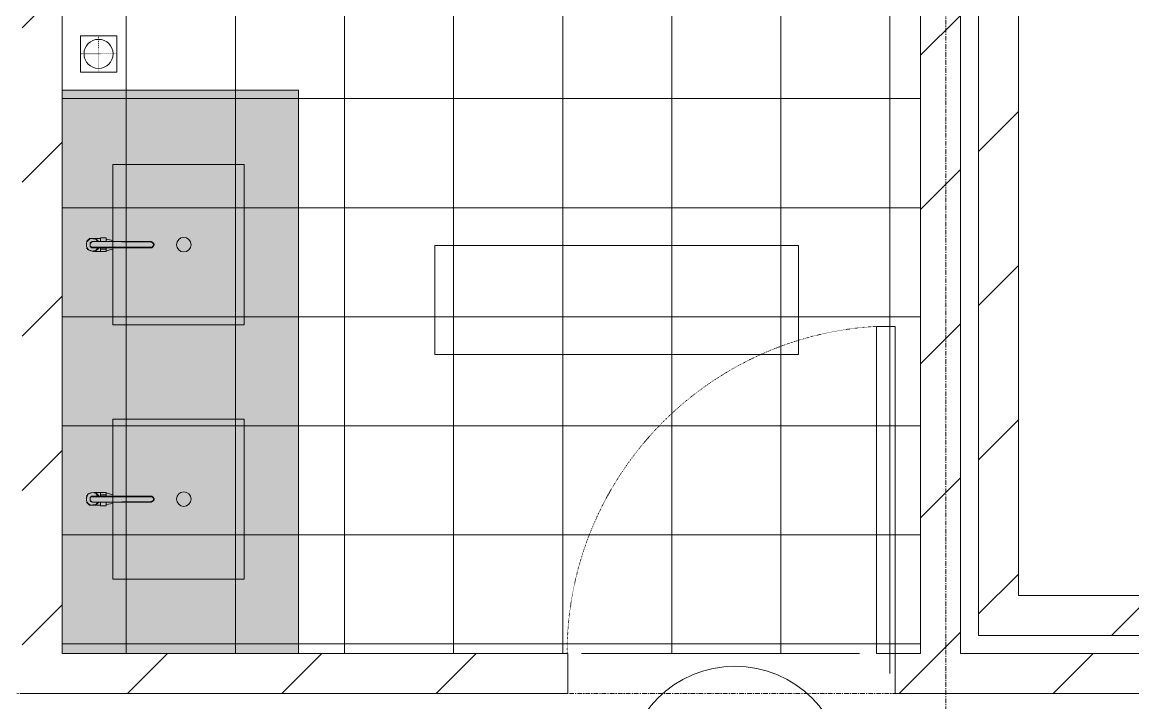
# Model space of a CAD drawing. Header units: millimetres. Extents: x -3370 to 37592, y -25802 to 13127.
# Drawn here: x 20414 to 23468, y 738 to 2611 of the extents above; entities that cross this region are included whole.
import ezdxf

# ---------------------------------------------------------------- set-up
doc = ezdxf.new("R2010")
doc.units = ezdxf.units.MM
for name, pattern in [('Dot - Tight', [1, 0, -1]), ('Grid Line', [22.225, 12.7, -3.175, 3.175, -3.175]), ('T-swing', [1.2, 0, -0.6, 0, -0.6])]:
    doc.linetypes.add(name, pattern=pattern)
for name, color, linetype, lineweight in [('A-ANNO-NOTE', 131, 'Continuous', 9), ('A-AREA-PATT', 32, 'Continuous', 9), ('A-DETL-GENF', 92, 'Continuous', 9), ('A-DETL-HDLN', 90, 'Dot - Tight', 9), ('A-DETL-THIN', 151, 'Continuous', 9), ('A-DOOR', 31, 'Continuous', 9), ('A-DOOR-IDEN', 31, 'Continuous', 9), ('A-WALL', 113, 'Continuous', 18), ('A-WALL-PATT', 111, 'Continuous', 18), ('LG Furniture_dwg _2_', 8, 'Continuous', 9), ('S-GRID', 1, 'Continuous', 9), ('图层 01', 7, 'Continuous', 9)]:
    doc.layers.add(name, color=color, linetype=linetype, lineweight=lineweight)
pattern_1 = [(45, (0, 0), (-212.132, 212.132), [])]

# ---------------------------------------------------------------- blocks, each defined once
blk = doc.blocks.new('M_Single-Flush - 900 x 2400mm In-1960867-Lower Ground Floor')
at = {"layer": 'A-DOOR'}
for p, q in [((399, 55), (399, 955.2)), ((450, 955.2), (399, 955.2)), ((450, 55), (450, 955.2)), ((450, 55), (399, 55))]:
    blk.add_line(p, q, dxfattribs=at)
at = {"layer": 'A-DOOR', "linetype": 'T-swing'}
blk.add_arc((450, 55), 901.7, 93.2424, 180, dxfattribs=at)
blk = doc.blocks.new('LG Furniture_dwg _2__LG Furniture_dwg _2__LG Furniture_dwg_A$C392C6697-1786691-Lower Ground Floor-2227239-Lower Ground Floor-2333694-Lower Ground Floor')
at = {"layer": '图层 01'}
for p, q in [((-510.7, -131), (-507.3, -112.3)), ((-478.5, -131), (-483.6, -112.3))]:
    blk.add_line(p, q, dxfattribs=at)
for points in [[(-715.8, 248.2), (-715.8, -112.3), (-275.1, -112.3), (-275.1, 248.2)], [(-503.9, -185.3), (-512.4, -176.8), (-510.7, -159.8), (-503.9, -153), (-503.9, -170), (-502.3, -170), (-502.3, -173.4), (-500.6, -175.1), (-490.4, -175.1), (-488.7, -171.7), (-488.7, -153), (-485.3, -154.7), (-481.9, -154.7), (-481.9, -158.1), (-480.2, -159.8), (-478.5, -159.8), (-478.5, -164.9), (-476.8, -166.6), (-478.5, -173.4), (-480.2, -178.5), (-481.9, -181.9), (-485.3, -183.6), (-487, -185.3), (-485.3, -183.6), (-481.9, -181.9), (-480.2, -178.5), (-478.5, -173.4), (-476.8, -148), (-476.8, -131), (-487, -131), (-487, -7.2), (-488.7, -7.2), (-488.7, -3.8), (-490.4, -3.8), (-490.4, -0.4), (-495.5, -0.4), (-497.2, 1.3), (-497.2, -0.4), (-500.6, -2.1), (-502.3, -7.2), (-503.9, -131), (-514.1, -131), (-514.1, -146.3), (-512.4, -146.3), (-512.4, -176.8)], [(-503.9, -146.3), (-503.9, -131), (-514.1, -131), (-514.1, -146.3)]]:
    blk.add_lwpolyline(points, close=True, dxfattribs=at)
at = {"layer": '图层 01', "flags": 128}
for points in [[(-487, -7.2), (-487, -12.3), (-487, -24.2), (-487, -42.8), (-487, -64.9), (-487, -90.3), (-487, -114), (-487, -136.1), (-487, -153), (-487, -163.2), (-487, -166.6), (-487, -170), (-488.7, -171.7), (-490.4, -173.4), (-490.4, -175.1), (-493.8, -175.1), (-495.5, -175.1), (-497.2, -175.1), (-498.9, -175.1), (-500.6, -173.4), (-502.3, -171.7), (-502.3, -170), (-503.9, -166.6), (-503.9, -161.5), (-503.9, -149.7), (-503.9, -131), (-503.9, -109), (-503.9, -85.2), (-503.9, -61.5), (-503.9, -39.4), (-503.9, -22.5), (-503.9, -10.6), (-503.9, -7.2), (-502.2, -5.5), (-502.2, -3.8), (-500.6, -2.1), (-498.9, -0.4), (-497.2, 1.3), (-495.5, 1.3), (-493.8, 1.3), (-490.4, -0.4), (-490.4, -2.1), (-488.7, -3.8), (-487, -5.5), (-487, -7.2)], [(-490.4, -175.1), (-488.7, -173.4), (-487, -171.7), (-487, -161.5), (-488.7, -161.5), (-488.7, -3.8), (-490.4, -3.8), (-495.5, 1.3), (-495.5, -0.4), (-498.9, -2.1), (-502.3, -5.5), (-503.9, -170), (-502.3, -170), (-502.3, -173.4), (-500.6, -175.1)], [(-512.4, -163.2), (-512.4, -146.3), (-510.7, -146.3), (-507.3, -146.3), (-503.9, -146.3), (-505.6, -146.3), (-509, -146.3), (-512.4, -146.3), (-514.1, -146.3), (-514.1, -131)], [(-510.7, -159.8), (-512.4, -159.8), (-512.4, -161.5), (-512.4, -159.8), (-510.7, -159.8), (-505.6, -154.7), (-503.9, -151.4), (-503.9, -146.3), (-512.4, -146.3), (-512.4, -159.8)], [(-503.9, -151.4), (-507.3, -154.7), (-510.7, -158.1), (-512.4, -163.2), (-512.4, -166.6), (-512.4, -171.7), (-510.7, -176.8), (-507.3, -180.2), (-503.9, -183.6), (-500.6, -185.3), (-495.5, -185.3), (-490.4, -185.3), (-487, -183.6), (-481.9, -180.2), (-480.2, -176.8), (-478.5, -171.7), (-476.8, -166.6), (-478.5, -163.2), (-480.2, -158.1), (-481.9, -154.7), (-487, -151.4)], [(-483.6, -131), (-487, -131), (-483.6, -131), (-483.6, -146.3), (-487, -146.3), (-483.6, -146.3), (-480.2, -146.3), (-476.8, -146.3), (-476.8, -163.2), (-476.8, -146.3), (-487, -146.3), (-487, -153), (-483.6, -156.4), (-480.2, -156.4), (-480.2, -159.8), (-478.5, -159.8), (-478.5, -163.2), (-476.8, -163.2)], [(-478.5, -146.3), (-480.2, -146.3), (-481.9, -146.3), (-487, -146.3), (-487, -131)], [(-476.8, -146.3), (-483.6, -146.3), (-483.6, -131), (-476.8, -131), (-476.8, -146.3), (-476.8, -131)], [(-480.2, -156.4), (-481.9, -156.4), (-480.2, -156.4)]]:
    blk.add_lwpolyline(points, dxfattribs=at)
at = {"layer": '图层 01'}
blk.add_circle((-495.5, 82.5), 20, dxfattribs=at)
for points in [[(-514.1, -131), (-514.1, -131), (-512.4, -131), (-512.4, -131)], [(-512.4, -131), (-512.4, -131), (-514.1, -131), (-514.1, -131)], [(-512.4, -131), (-512.4, -131), (-509, -131), (-509, -131)], [(-509, -131), (-509, -131), (-512.4, -131), (-512.4, -131)], [(-509, -131), (-509, -131), (-505.6, -131), (-505.6, -131)], [(-505.6, -131), (-505.6, -131), (-509, -131), (-509, -131)], [(-505.6, -131), (-505.6, -131), (-503.9, -131), (-503.9, -131)], [(-503.9, -131), (-503.9, -131), (-505.6, -131), (-505.6, -131)], [(-481.9, -131), (-481.9, -131), (-487, -131), (-487, -131)], [(-483.6, -131), (-483.6, -131), (-480.2, -131), (-480.2, -131)], [(-480.2, -131), (-480.2, -131), (-481.9, -131), (-481.9, -131)], [(-476.8, -131), (-476.8, -131), (-480.2, -131), (-480.2, -131)], [(-480.2, -131), (-480.2, -131), (-476.8, -131), (-476.8, -131)], [(-478.5, -161.5), (-478.5, -161.5), (-478.5, -159.8), (-478.5, -159.8)], [(-478.5, -159.8), (-478.5, -159.8), (-478.5, -161.5), (-478.5, -161.5)]]:
    blk.add_open_spline(points, degree=3, dxfattribs=at)
blk = doc.blocks.new('LG Furniture_dwg _2__LG Furniture_dwg _2__LG Furniture_dwg_A$C392C6697-1786695-Lower Ground Floor-2227242-Lower Ground Floor-2333696-Lower Ground Floor')
at = {"layer": '图层 01'}
for p, q in [((-510.7, -131), (-507.3, -112.3)), ((-478.5, -131), (-483.6, -112.3))]:
    blk.add_line(p, q, dxfattribs=at)
for points in [[(-715.8, 248.2), (-715.8, -112.3), (-275.1, -112.3), (-275.1, 248.2)], [(-503.9, -185.3), (-512.4, -176.8), (-510.7, -159.8), (-503.9, -153), (-503.9, -170), (-502.3, -170), (-502.3, -173.4), (-500.6, -175.1), (-490.4, -175.1), (-488.7, -171.7), (-488.7, -153), (-485.3, -154.7), (-481.9, -154.7), (-481.9, -158.1), (-480.2, -159.8), (-478.5, -159.8), (-478.5, -164.9), (-476.8, -166.6), (-478.5, -173.4), (-480.2, -178.5), (-481.9, -181.9), (-485.3, -183.6), (-487, -185.3), (-485.3, -183.6), (-481.9, -181.9), (-480.2, -178.5), (-478.5, -173.4), (-476.8, -148), (-476.8, -131), (-487, -131), (-487, -7.2), (-488.7, -7.2), (-488.7, -3.8), (-490.4, -3.8), (-490.4, -0.4), (-495.5, -0.4), (-497.2, 1.3), (-497.2, -0.4), (-500.6, -2.1), (-502.3, -7.2), (-503.9, -131), (-514.1, -131), (-514.1, -146.3), (-512.4, -146.3), (-512.4, -176.8)], [(-503.9, -146.3), (-503.9, -131), (-514.1, -131), (-514.1, -146.3)]]:
    blk.add_lwpolyline(points, close=True, dxfattribs=at)
at = {"layer": '图层 01', "flags": 128}
for points in [[(-487, -7.2), (-487, -12.3), (-487, -24.2), (-487, -42.8), (-487, -64.9), (-487, -90.3), (-487, -114), (-487, -136.1), (-487, -153), (-487, -163.2), (-487, -166.6), (-487, -170), (-488.7, -171.7), (-490.4, -173.4), (-490.4, -175.1), (-493.8, -175.1), (-495.5, -175.1), (-497.2, -175.1), (-498.9, -175.1), (-500.6, -173.4), (-502.3, -171.7), (-502.3, -170), (-503.9, -166.6), (-503.9, -161.5), (-503.9, -149.7), (-503.9, -131), (-503.9, -109), (-503.9, -85.2), (-503.9, -61.5), (-503.9, -39.4), (-503.9, -22.5), (-503.9, -10.6), (-503.9, -7.2), (-502.2, -5.5), (-502.2, -3.8), (-500.6, -2.1), (-498.9, -0.4), (-497.2, 1.3), (-495.5, 1.3), (-493.8, 1.3), (-490.4, -0.4), (-490.4, -2.1), (-488.7, -3.8), (-487, -5.5), (-487, -7.2)], [(-490.4, -175.1), (-488.7, -173.4), (-487, -171.7), (-487, -161.5), (-488.7, -161.5), (-488.7, -3.8), (-490.4, -3.8), (-495.5, 1.3), (-495.5, -0.4), (-498.9, -2.1), (-502.3, -5.5), (-503.9, -170), (-502.3, -170), (-502.3, -173.4), (-500.6, -175.1)], [(-512.4, -163.2), (-512.4, -146.3), (-510.7, -146.3), (-507.3, -146.3), (-503.9, -146.3), (-505.6, -146.3), (-509, -146.3), (-512.4, -146.3), (-514.1, -146.3), (-514.1, -131)], [(-510.7, -159.8), (-512.4, -159.8), (-512.4, -161.5), (-512.4, -159.8), (-510.7, -159.8), (-505.6, -154.7), (-503.9, -151.4), (-503.9, -146.3), (-512.4, -146.3), (-512.4, -159.8)], [(-503.9, -151.4), (-507.3, -154.7), (-510.7, -158.1), (-512.4, -163.2), (-512.4, -166.6), (-512.4, -171.7), (-510.7, -176.8), (-507.3, -180.2), (-503.9, -183.6), (-500.6, -185.3), (-495.5, -185.3), (-490.4, -185.3), (-487, -183.6), (-481.9, -180.2), (-480.2, -176.8), (-478.5, -171.7), (-476.8, -166.6), (-478.5, -163.2), (-480.2, -158.1), (-481.9, -154.7), (-487, -151.4)], [(-483.6, -131), (-487, -131), (-483.6, -131), (-483.6, -146.3), (-487, -146.3), (-483.6, -146.3), (-480.2, -146.3), (-476.8, -146.3), (-476.8, -163.2), (-476.8, -146.3), (-487, -146.3), (-487, -153), (-483.6, -156.4), (-480.2, -156.4), (-480.2, -159.8), (-478.5, -159.8), (-478.5, -163.2), (-476.8, -163.2)], [(-478.5, -146.3), (-480.2, -146.3), (-481.9, -146.3), (-487, -146.3), (-487, -131)], [(-476.8, -146.3), (-483.6, -146.3), (-483.6, -131), (-476.8, -131), (-476.8, -146.3), (-476.8, -131)], [(-480.2, -156.4), (-481.9, -156.4), (-480.2, -156.4)]]:
    blk.add_lwpolyline(points, dxfattribs=at)
at = {"layer": '图层 01'}
blk.add_circle((-495.5, 82.5), 20, dxfattribs=at)
for points in [[(-514.1, -131), (-514.1, -131), (-512.4, -131), (-512.4, -131)], [(-512.4, -131), (-512.4, -131), (-514.1, -131), (-514.1, -131)], [(-512.4, -131), (-512.4, -131), (-509, -131), (-509, -131)], [(-509, -131), (-509, -131), (-512.4, -131), (-512.4, -131)], [(-509, -131), (-509, -131), (-505.6, -131), (-505.6, -131)], [(-505.6, -131), (-505.6, -131), (-509, -131), (-509, -131)], [(-505.6, -131), (-505.6, -131), (-503.9, -131), (-503.9, -131)], [(-503.9, -131), (-503.9, -131), (-505.6, -131), (-505.6, -131)], [(-481.9, -131), (-481.9, -131), (-487, -131), (-487, -131)], [(-483.6, -131), (-483.6, -131), (-480.2, -131), (-480.2, -131)], [(-480.2, -131), (-480.2, -131), (-481.9, -131), (-481.9, -131)], [(-476.8, -131), (-476.8, -131), (-480.2, -131), (-480.2, -131)], [(-480.2, -131), (-480.2, -131), (-476.8, -131), (-476.8, -131)], [(-478.5, -161.5), (-478.5, -161.5), (-478.5, -159.8), (-478.5, -159.8)], [(-478.5, -159.8), (-478.5, -159.8), (-478.5, -161.5), (-478.5, -161.5)]]:
    blk.add_open_spline(points, degree=3, dxfattribs=at)
blk = doc.blocks.new('LG Furniture_dwg _2__LG Furniture_dwg _2_-2222735-Lower Ground Floor-2333706-Lower Ground Floor')
at = {"layer": '图层 01', "flags": 128}
blk.add_lwpolyline([(62773.4, 4178.8), (60413.4, 4178.8), (60413.4, 5113.8), (60413.4, 1578.8), (61063.4, 1578.8), (61063.4, 3128.8), (60413.4, 3128.8), (60413.4, 1578.8), (61063.4, 1578.8)], dxfattribs=at)
at = {"rotation": 270}
blk.add_blockref('LG Furniture_dwg _2__LG Furniture_dwg _2__LG Furniture_dwg_A$C392C6697-1786691-Lower Ground Floor-2227239-Lower Ground Floor-2333694-Lower Ground Floor', (60665.2, 2208.4), dxfattribs=at)
at = {"extrusion": (0, 0, -1), "zscale": -1.000000000000001, "rotation": 90}
blk.add_blockref('LG Furniture_dwg _2__LG Furniture_dwg _2__LG Furniture_dwg_A$C392C6697-1786695-Lower Ground Floor-2227242-Lower Ground Floor-2333696-Lower Ground Floor', (-60665.2, 2499.3), dxfattribs=at)
blk = doc.blocks.new('LG Furniture_dwg _2_-2222735-Lower Ground Floor')
blk.add_blockref('LG Furniture_dwg _2__LG Furniture_dwg _2_-2222735-Lower Ground Floor-2333706-Lower Ground Floor', (-39889.3, -705.5))
blk = doc.blocks.new('Annotation - Tag Door - Annotation - Tag Door-163460-Lower Ground Floor')
at = {"layer": 'A-DOOR-IDEN'}
blk.add_circle((0, 0), 3, dxfattribs=at)
blk = doc.blocks.new('OJID - Material Marks - OJID - Material Marks-1690541-Lower Ground Floor')
at = {"layer": 'A-ANNO-NOTE'}
for p, q in [((10, 3), (0, 3)), ((0, 3), (0, 0)), ((10, 0), (10, 3)), ((0, 0), (10, 0))]:
    blk.add_line(p, q, dxfattribs=at)

msp = doc.modelspace()

# ---------------------------------------------------------------- hatches: boundary and pattern name
at = {"layer": 'A-AREA-PATT'}
h = msp.add_hatch(dxfattribs=at)
h.set_pattern_fill('FP_3', color=55, style=0, pattern_type=2)
h.set_pattern_definition([(0, (0, 0), (0, 300), []), (90, (0, 0), (-300, 2e-14), [])])
h.paths.add_polyline_path([(22814.04, 818.364), (22814.04, 873.364), (22884.04, 873.364), (22884.04, 4338.364), (20524.04, 4338.364), (20524.04, 873.364), (21914.04, 873.364), (21914.04, 818.364), (21952.348, 818.364), (21952.348, 873.364), (22774.04, 873.364), (22774.04, 818.364), (22812.092, 818.364)])
at = {"layer": 'A-DETL-GENF'}
h = msp.add_hatch(color=7, dxfattribs=at)
h.paths.add_polyline_path([(20144.04, -5021.636), (20144.04, -3916.636), (19644.04, -3916.636), (19644.04, -5021.636), (19670.96, -5021.636)])
h.paths.add_polyline_path([(17855.379, -5021.636), (17851.299, -4896.816), (17848.003, -4886.113), (17849.947, -4849.855), (17818.479, -4594.038), (17803.809, -4529.841), (17781.531, -4467.872), (17752.414, -4425.483), (17714.901, -4390.305), (17670.73, -4363.97), (17648.012, -4357.884), (17624.52, -4356.745), (17601.32, -4360.602), (17579.461, -4369.282), (17559.934, -4382.391), (17514.703, -4425.483), (17483.45, -4467.872), (17461.172, -4529.841), (17446.502, -4594.038), (17439.655, -4659.533), (17428.098, -4736.483), (17415.181, -4852.596), (17416.978, -4886.113), (17413.682, -4896.816), (17409.602, -5021.636), (17851.299, -5021.636)])
h.paths.add_polyline_path([(18033.928, -3656.636), (18534.04, -3656.636), (18534.04, -3166.636), (16764.04, -3166.636), (16764.04, -3656.636), (17469.253, -3656.636)])
h.paths.add_polyline_path([(21176.069, -3331.528), (21199.561, -3330.388), (21222.279, -3324.303), (21266.45, -3297.967), (21303.963, -3262.79), (21333.08, -3220.4), (21355.359, -3158.432), (21370.028, -3094.235), (21376.875, -3028.74), (21388.432, -2951.79), (21401.496, -2838.418), (21399.553, -2802.16), (21402.848, -2791.457), (21406.928, -2666.636), (20961.152, -2666.636), (20965.231, -2791.457), (20968.527, -2802.16), (20966.584, -2838.418), (20998.051, -3094.235), (21012.721, -3158.432), (21035, -3220.4), (21069.186, -3266.77), (21111.483, -3305.881), (21131.01, -3318.991), (21152.869, -3327.671)])
h.paths.add_polyline_path([(19534.04, -3056.636), (19644.04, -3056.636), (19644.04, -2666.636), (19388.584, -2667.624), (19388.584, -3056.636), (19394.04, -3056.636)])
h.paths.add_polyline_path([(21174.04, 873.364), (21174.04, 2423.364), (20524.04, 2423.364), (20524.04, 873.364)])
h.paths.add_polyline_path([(17110.827, 873.364), (17234.04, 873.364), (17234.04, 3918.364), (16744.04, 3918.364), (16744.04, 5038.364), (16434.041, 5038.364), (16434.041, 873.364), (16839.04, 873.364)])
h.paths.add_polyline_path([(20524.04, 2740.476), (20648.861, 2744.555), (20659.563, 2747.851), (20695.821, 2745.908), (20951.638, 2777.375), (21015.835, 2792.045), (21077.804, 2814.323), (21120.193, 2843.44), (21155.371, 2880.953), (21181.706, 2925.124), (21187.792, 2947.842), (21188.931, 2971.334), (21185.074, 2994.534), (21174.04, 3019.9), (21163.285, 3035.92), (21120.193, 3081.151), (21077.804, 3112.404), (21015.835, 3134.683), (20951.638, 3149.352), (20886.143, 3156.199), (20809.193, 3167.756), (20695.821, 3180.82), (20659.563, 3178.877), (20648.861, 3182.172), (20524.04, 3186.252), (20524.04, 2744.555)])
h.paths.add_polyline_path([(20524.04, 3473.364), (22994.04, 3473.364), (22994.04, 4338.364), (20524.04, 4338.364), (20524.04, 3543.009)])
at = {"layer": 'A-WALL-PATT', "lineweight": 9}
h = msp.add_hatch(dxfattribs=at)
h.set_pattern_fill('FP_2', color=256, style=0, pattern_type=2)
h.set_pattern_definition(pattern_1)
h.paths.add_polyline_path([(23044.04, 923.364), (23154.04, 923.364), (23154.04, 4498.364), (23044.04, 4498.364), (23044.04, 963.364)])
h = msp.add_hatch(dxfattribs=at)
h.set_pattern_fill('FP_2', color=256, style=0, pattern_type=2)
h.set_pattern_definition(pattern_1)
h.paths.add_polyline_path([(20414.04, 873.364), (20524.04, 873.364), (20524.04, 4338.364), (20414.04, 4338.364), (20414.04, 1926.935)])
h = msp.add_hatch(dxfattribs=at)
h.set_pattern_fill('FP_2', color=256, style=0, pattern_type=2)
h.set_pattern_definition(pattern_1)
h.paths.add_polyline_path([(22994.04, 763.364), (22994.04, 4338.364), (22884.04, 4338.364), (22884.04, 763.364), (22992.877, 763.364)])
h = msp.add_hatch(dxfattribs=at)
h.set_pattern_fill('FP_2', color=256, style=0, pattern_type=2)
h.set_pattern_definition(pattern_1)
h.paths.add_polyline_path([(27214.04, 923.364), (27214.04, 1033.364), (23154.04, 1033.364), (23154.04, 923.364), (27167.456, 923.364)])
h = msp.add_hatch(dxfattribs=at)
h.set_pattern_fill('FP_2', color=256, style=0, pattern_type=2)
h.set_pattern_definition(pattern_1)
h.paths.add_polyline_path([(22884.04, 763.364), (22884.04, 873.364), (22814.04, 873.364), (22814.04, 763.364), (22880.548, 763.364)])
h.paths.add_polyline_path([(21914.04, 763.364), (21914.04, 873.364), (20414.04, 873.364), (20414.04, 763.364), (21174.04, 763.364)])
h = msp.add_hatch(dxfattribs=at)
h.set_pattern_fill('FP_2', color=256, style=0, pattern_type=2)
h.set_pattern_definition(pattern_1)
h.paths.add_polyline_path([(24791.225, 763.364), (27054.04, 763.364), (27054.04, 873.364), (22994.04, 873.364), (22994.04, 763.364), (23403.249, 763.364)])

# ---------------------------------------------------------------- linework, layer by layer
at = {"layer": 'A-DETL-HDLN'}
for p, q in [((20624.04, 2573.364), (20624.04, 2473.364)), ((20574.04, 2523.364), (20674.04, 2523.364))]:
    msp.add_line(p, q, dxfattribs=at)
at = {"layer": 'A-DETL-THIN'}
for p, q in [((20574.04, 2573.364), (20674.04, 2573.364)), ((20574.04, 2473.364), (20574.04, 2573.364)), ((20674.04, 2573.364), (20674.04, 2473.364)), ((20674.04, 2473.364), (20574.04, 2473.364)), ((21952.348, 873.364), (22716.04, 873.364))]:
    msp.add_line(p, q, dxfattribs=at)
msp.add_circle((20624.04, 2523.364), 40, dxfattribs=at)
at = {"layer": 'A-WALL'}
for p, q in [((23154.04, 1033.364), (23154.04, 6518.364)), ((20524.04, 873.364), (20524.04, 4338.364)), ((22884.04, 4338.364), (22884.04, 873.364)), ((27324.04, 1033.364), (23154.04, 1033.364)), ((21914.04, 873.364), (20524.04, 873.364)), ((21914.04, 763.364), (21914.04, 873.364)), ((22884.04, 873.364), (22814.04, 873.364)), ((22814.04, 873.364), (22814.04, 763.364)), ((20414.04, 763.364), (21914.04, 763.364)), ((22814.04, 763.364), (27054.04, 763.364))]:
    msp.add_line(p, q, dxfattribs=at)
at = {"layer": 'A-WALL', "lineweight": 9}
for p, q in [((23044.04, 923.364), (23044.04, 4498.364)), ((22994.04, 873.364), (22994.04, 4448.364)), ((27214.04, 923.364), (23044.04, 923.364)), ((27164.04, 873.364), (22994.04, 873.364))]:
    msp.add_line(p, q, dxfattribs=at)
at = {"layer": 'S-GRID', "linetype": 'Grid Line'}
for p, q in [((22954.04, 11106.923), (22954.04, 163.694)), ((-1062.147, 763.364), (36878.524, 763.364))]:
    msp.add_line(p, q, dxfattribs=at)

# ---------------------------------------------------------------- block references
at = {"layer": 'A-ANNO-NOTE', "xscale": 100, "yscale": 100, "zscale": 100}
msp.add_blockref('OJID - Material Marks - OJID - Material Marks-1690541-Lower Ground Floor', (21548.793, 1696.499), dxfattribs=at)
at = {"layer": 'A-DOOR'}
msp.add_blockref('M_Single-Flush - 900 x 2400mm In-1960867-Lower Ground Floor', (22364.04, 818.364), dxfattribs=at)
at = {"layer": 'A-DOOR-IDEN', "xscale": 99.99999999999993, "yscale": 99.99999999999993, "zscale": 99.99999999999993}
msp.add_blockref('Annotation - Tag Door - Annotation - Tag Door-163460-Lower Ground Floor', (22374.04, 538.432), dxfattribs=at)
at = {"layer": 'LG Furniture_dwg _2_', "color": 7}
msp.add_blockref('LG Furniture_dwg _2_-2222735-Lower Ground Floor', (0, 0), dxfattribs=at)

doc.saveas('drawing.dxf')
